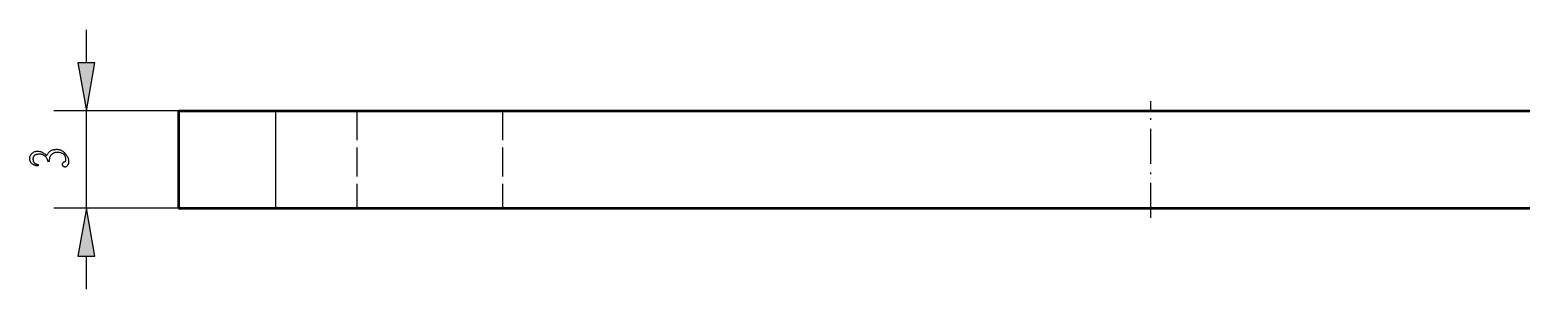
# Model space of a CAD drawing. Extents: x 0 to 420, y 0 to 297.
# Drawn here: x 142.1 to 234.1, y 124.2 to 140.2 of the extents above; entities that cross this region are included whole.
import ezdxf

# ---------------------------------------------------------------- set-up
doc = ezdxf.new("R2010")
doc.units = 0
doc.linetypes.add('DASHDOT', pattern=[18.5, 12, -3, 0.5, -3])
doc.linetypes.add('DASHED', pattern=[15, 12, -3])

msp = doc.modelspace()

# ---------------------------------------------------------------- linework, layer by layer
at = {"color": 5, "lineweight": 25, "ltscale": 0.051139}
for p, q in [((145.633, 138.109), (145.633, 140.155)), ((145.633, 124.155), (145.633, 126.2))]:
    msp.add_line(p, q, dxfattribs=at)
at = {"color": 14, "linetype": 'DASHDOT', "lineweight": 25, "ltscale": 0.18}
msp.add_line((211.308, 128.555), (211.308, 135.755), dxfattribs=at)
at = {"color": 5, "lineweight": 25, "ltscale": 0.341874}
for p, q in [((157.308, 135.155), (143.633, 135.155)), ((157.308, 129.155), (143.633, 129.155))]:
    msp.add_line(p, q, dxfattribs=at)
at = {"color": 5, "lineweight": 25, "ltscale": 0.15}
msp.add_line((145.633, 129.155), (145.633, 135.155), dxfattribs=at)
at = {"color": 7, "lineweight": 50, "ltscale": 0.15}
for p, q in [((151.308, 135.155), (151.308, 129.155)), ((151.308, 135.155), (157.308, 135.155)), ((151.308, 129.155), (157.308, 129.155))]:
    msp.add_line(p, q, dxfattribs=at)
at = {"color": 7, "linetype": 'DASHED', "lineweight": 25, "ltscale": 0.15}
for p, q in [((157.308, 135.155), (157.308, 129.155)), ((162.308, 135.155), (162.308, 129.155)), ((171.308, 135.155), (171.308, 129.155)), ((171.308, 135.155), (171.308, 129.155))]:
    msp.add_line(p, q, dxfattribs=at)
at = {"color": 7, "lineweight": 25, "ltscale": 0.15}
msp.add_line((157.308, 135.155), (157.308, 129.155), dxfattribs=at)
at = {"color": 7, "lineweight": 50}
for p, q in [((157.308, 135.155), (265.308, 135.155)), ((157.308, 129.155), (265.308, 129.155))]:
    msp.add_line(p, q, dxfattribs=at)
at = {"color": 5, "lineweight": 25}
for points in [[(145.112, 138.109), (145.633, 135.155), (146.154, 138.109)], [(142.664, 131.758), (142.621, 131.762), (142.58, 131.767), (142.541, 131.774), (142.504, 131.782), (142.468, 131.793), (142.434, 131.804), (142.402, 131.818), (142.371, 131.833), (142.343, 131.849), (142.316, 131.868), (142.291, 131.887), (142.268, 131.907), (142.247, 131.928), (142.228, 131.949), (142.211, 131.97), (142.197, 131.992), (142.184, 132.015), (142.173, 132.038), (142.165, 132.062), (142.158, 132.087), (142.153, 132.111), (142.149, 132.135), (142.146, 132.159), (142.144, 132.183), (142.143, 132.206), (142.143, 132.229), (142.144, 132.252), (142.145, 132.275), (142.148, 132.297), (142.152, 132.319), (142.157, 132.341), (142.164, 132.363), (142.173, 132.386), (142.184, 132.409), (142.198, 132.432), (142.213, 132.455), (142.231, 132.479), (142.25, 132.503), (142.272, 132.527), (142.295, 132.551), (142.321, 132.575), (142.349, 132.595), (142.379, 132.614), (142.412, 132.629), (142.447, 132.642), (142.485, 132.652), (142.524, 132.66), (142.566, 132.665), (142.611, 132.668), (142.657, 132.668), (142.706, 132.664), (142.755, 132.655), (142.805, 132.641), (142.857, 132.622), (142.909, 132.598), (142.962, 132.568), (143.016, 132.534), (143.071, 132.495), (143.127, 132.45), (143.184, 132.401), (143.203, 132.438), (143.224, 132.474), (143.245, 132.507), (143.267, 132.539), (143.29, 132.568), (143.313, 132.596), (143.338, 132.622), (143.363, 132.646), (143.389, 132.668), (143.416, 132.688), (143.445, 132.706), (143.476, 132.723), (143.51, 132.737), (143.546, 132.749), (143.585, 132.76), (143.627, 132.768), (143.671, 132.775), (143.718, 132.78), (143.768, 132.783), (143.82, 132.784), (143.872, 132.781), (143.925, 132.774), (143.976, 132.761), (144.026, 132.743), (144.076, 132.721), (144.125, 132.693), (144.173, 132.66), (144.22, 132.622), (144.266, 132.579), (144.312, 132.531), (144.355, 132.481), (144.393, 132.432), (144.427, 132.383), (144.456, 132.336), (144.481, 132.29), (144.501, 132.245), (144.517, 132.2), (144.528, 132.157), (144.535, 132.114), (144.537, 132.073), (144.537, 132.033), (144.534, 131.995), (144.531, 131.96), (144.525, 131.927), (144.519, 131.897), (144.51, 131.869), (144.501, 131.843), (144.489, 131.819), (144.476, 131.798), (144.462, 131.779), (144.447, 131.762), (144.432, 131.747), (144.418, 131.734), (144.403, 131.722), (144.389, 131.712), (144.374, 131.704), (144.36, 131.698), (144.346, 131.694), (144.332, 131.691), (144.319, 131.69), (144.305, 131.69), (144.292, 131.692), (144.28, 131.694), (144.268, 131.697), (144.257, 131.7), (144.246, 131.705), (144.236, 131.71), (144.227, 131.716), (144.218, 131.723), (144.209, 131.731), (144.201, 131.739), (144.194, 131.748), (144.188, 131.758), (144.182, 131.767), (144.177, 131.777), (144.172, 131.788), (144.169, 131.799), (144.165, 131.81), (144.163, 131.822), (144.161, 131.834), (144.16, 131.846), (144.16, 131.858), (144.161, 131.87), (144.162, 131.882), (144.165, 131.893), (144.168, 131.905), (144.172, 131.916), (144.177, 131.928), (144.182, 131.939), (144.189, 131.95), (144.197, 131.961), (144.207, 131.972), (144.22, 131.983), (144.235, 131.994), (144.252, 132.005), (144.272, 132.015), (144.294, 132.026), (144.318, 132.037), (144.344, 132.048), (144.373, 132.059), (144.372, 132.12), (144.367, 132.177), (144.36, 132.229), (144.349, 132.278), (144.336, 132.322), (144.319, 132.363), (144.3, 132.399), (144.277, 132.431), (144.251, 132.459), (144.223, 132.483), (144.192, 132.504), (144.16, 132.522), (144.126, 132.539), (144.091, 132.553), (144.054, 132.565), (144.015, 132.575), (143.976, 132.583), (143.934, 132.588), (143.891, 132.591), (143.847, 132.592), (143.803, 132.591), (143.76, 132.587), (143.72, 132.581), (143.681, 132.573), (143.644, 132.562), (143.608, 132.548), (143.575, 132.532), (143.543, 132.514), (143.513, 132.493), (143.485, 132.469), (143.459, 132.443), (143.435, 132.412), (143.414, 132.378), (143.395, 132.34), (143.379, 132.298), (143.365, 132.253), (143.354, 132.203), (143.345, 132.15), (143.338, 132.093), (143.334, 132.032), (143.252, 132.032), (143.251, 132.064), (143.246, 132.097), (143.239, 132.128), (143.228, 132.16), (143.215, 132.191), (143.198, 132.221), (143.179, 132.251), (143.156, 132.281), (143.13, 132.311), (143.102, 132.339), (143.071, 132.367), (143.039, 132.391), (143.007, 132.413), (142.973, 132.431), (142.938, 132.447), (142.902, 132.46), (142.864, 132.47), (142.826, 132.477), (142.787, 132.482), (142.746, 132.483), (142.706, 132.482), (142.668, 132.48), (142.633, 132.476), (142.599, 132.471), (142.567, 132.464), (142.537, 132.456), (142.509, 132.446), (142.484, 132.435), (142.46, 132.422), (142.439, 132.408), (142.419, 132.392), (142.402, 132.375), (142.386, 132.356), (142.373, 132.336), (142.362, 132.314), (142.353, 132.291), (142.345, 132.266), (142.34, 132.239), (142.337, 132.212), (142.336, 132.182), (142.337, 132.153), (142.339, 132.125), (142.342, 132.099), (142.347, 132.074), (142.353, 132.051), (142.361, 132.029), (142.37, 132.009), (142.38, 131.99), (142.392, 131.972), (142.405, 131.957), (142.419, 131.942), (142.437, 131.928), (142.457, 131.915), (142.479, 131.902), (142.504, 131.89), (142.531, 131.879), (142.561, 131.868), (142.593, 131.858), (142.627, 131.849), (142.664, 131.84)], [(146.154, 126.2), (145.633, 129.155), (145.112, 126.2)]]:
    msp.add_lwpolyline(points, close=True, dxfattribs=at)
for points in [[(145.112, 138.109), (145.633, 135.155), (145.112, 138.109), (146.154, 138.109)], [(146.154, 126.2), (145.633, 129.155), (146.154, 126.2), (145.112, 126.2)]]:
    msp.add_solid(points, dxfattribs=at)

doc.saveas('drawing.dxf')
